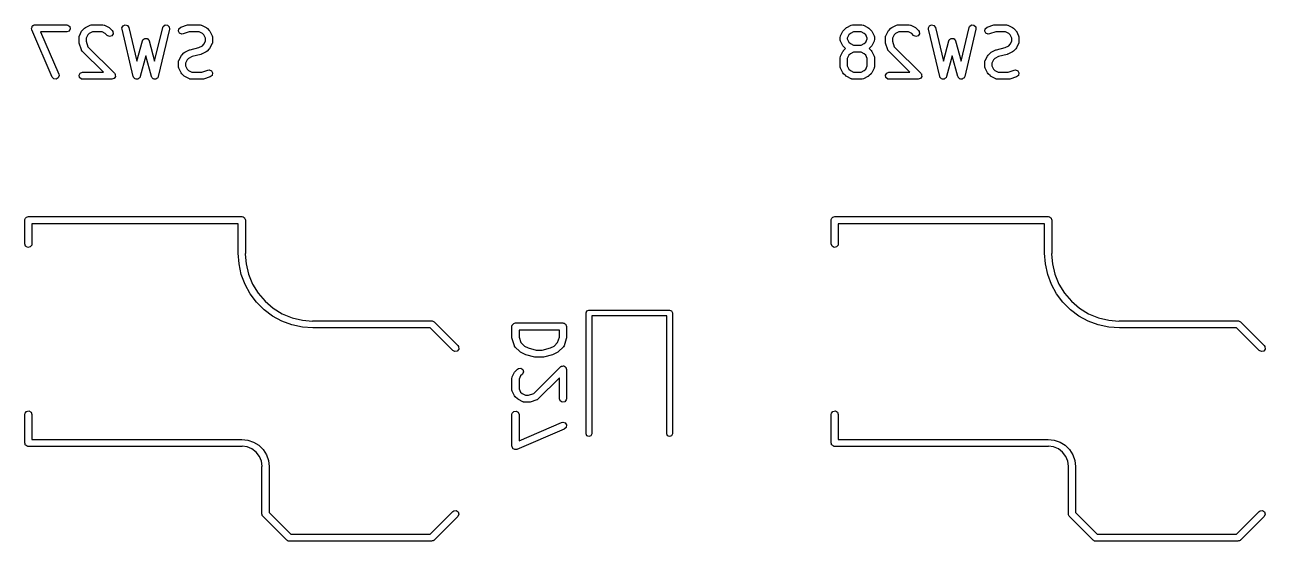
# Model space of a CAD drawing. Extents: x 3.18 to 9.55, y -3.25 to -0.52.
# Drawn here: x 7 to 8.03, y -2.585 to -2.156 of the extents above; entities that cross this region are included whole.
import ezdxf

# ---------------------------------------------------------------- set-up
doc = ezdxf.new("R2010")
doc.units = 0
doc.header["$MEASUREMENT"] = 0
doc.layers.add('BLACK', color=7, linetype='CONTINUOUS')

msp = doc.modelspace()

# ---------------------------------------------------------------- linework, layer by layer
at = {"layer": 'BLACK', "linetype": 'CONTINUOUS'}
for p, q in [((7.00563, -2.15872), (7.00573, -2.15839)), ((7.00586, -2.15972), (7.00563, -2.15872)), ((7.00567, -2.15804), (7.00601, -2.15745)), ((7.00573, -2.15839), (7.00567, -2.15804)), ((7.02273, -2.19909), (7.00586, -2.15972)), ((7.00601, -2.15745), (7.00621, -2.15679)), ((7.00621, -2.15679), (7.0065, -2.1566)), ((7.0065, -2.1566), (7.00668, -2.1563)), ((7.00668, -2.1563), (7.00732, -2.15606)), ((7.00732, -2.15606), (7.0079, -2.15568)), ((7.0079, -2.15568), (7.00825, -2.15572)), ((7.00825, -2.15572), (7.00857, -2.1556)), ((7.00857, -2.1556), (7.03482, -2.1556)), ((7.03482, -2.16151), (7.01305, -2.16151)), ((7.01305, -2.16151), (7.02816, -2.19676)), ((7.03482, -2.1556), (7.03583, -2.15578)), ((7.03672, -2.16082), (7.03482, -2.16151)), ((7.03583, -2.15578), (7.03738, -2.15708)), ((7.03773, -2.15907), (7.03672, -2.16082)), ((7.03738, -2.15708), (7.03773, -2.15907)), ((7.0453, -2.16474), (7.04718, -2.16099)), ((7.04718, -2.16099), (7.0477, -2.16028)), ((7.0477, -2.16028), (7.04773, -2.16022)), ((7.04773, -2.16022), (7.04961, -2.15834)), ((7.04961, -2.15834), (7.05033, -2.15784)), ((7.05033, -2.15784), (7.05037, -2.15779)), ((7.05037, -2.15779), (7.05412, -2.15592)), ((7.05614, -2.16151), (7.05344, -2.16286)), ((7.05412, -2.15592), (7.05511, -2.15562)), ((7.05511, -2.15562), (7.05528, -2.15566)), ((7.05528, -2.15566), (7.05544, -2.1556)), ((7.05544, -2.1556), (7.06482, -2.1556)), ((7.06412, -2.16151), (7.05614, -2.16151)), ((7.06682, -2.16286), (7.06412, -2.16151)), ((7.06482, -2.1556), (7.06583, -2.15578)), ((7.06583, -2.15578), (7.06596, -2.1559)), ((7.06596, -2.1559), (7.06614, -2.15592)), ((7.06614, -2.15592), (7.06989, -2.15779)), ((7.06989, -2.15779), (7.0706, -2.15832)), ((7.0706, -2.15832), (7.07065, -2.15834)), ((7.07065, -2.15834), (7.07253, -2.16022)), ((7.07253, -2.16022), (7.07312, -2.16106)), ((7.07312, -2.16106), (7.07329, -2.16307)), ((7.08063, -2.15822), (7.08154, -2.15641)), ((7.08069, -2.15924), (7.08063, -2.15822)), ((7.09007, -2.19861), (7.08069, -2.15924)), ((7.08154, -2.15641), (7.08339, -2.15561)), ((7.08339, -2.15561), (7.08533, -2.15619)), ((7.08533, -2.15619), (7.08644, -2.15787)), ((7.08644, -2.15787), (7.0931, -2.18586)), ((7.10777, -2.18586), (7.11444, -2.15787)), ((7.12018, -2.15924), (7.11081, -2.19861)), ((7.11444, -2.15787), (7.11484, -2.15693)), ((7.11484, -2.15693), (7.11647, -2.15573)), ((7.11647, -2.15573), (7.11848, -2.15585)), ((7.11848, -2.15585), (7.11995, -2.15723)), ((7.11995, -2.15723), (7.12018, -2.15924)), ((7.12751, -2.16087), (7.12792, -2.15889)), ((7.12847, -2.16264), (7.12751, -2.16087)), ((7.12792, -2.15889), (7.1295, -2.15763)), ((7.1295, -2.15763), (7.13512, -2.15576)), ((7.13654, -2.16151), (7.13137, -2.16323)), ((7.13512, -2.15576), (7.136, -2.15563)), ((7.136, -2.15563), (7.13606, -2.1556)), ((7.13606, -2.1556), (7.14543, -2.1556)), ((7.14473, -2.16151), (7.13654, -2.16151)), ((7.14743, -2.16286), (7.14473, -2.16151)), ((7.14543, -2.1556), (7.14644, -2.15578)), ((7.14644, -2.15578), (7.14658, -2.1559)), ((7.14658, -2.1559), (7.14675, -2.15592)), ((7.14675, -2.15592), (7.1505, -2.15779)), ((7.1505, -2.15779), (7.15121, -2.15832)), ((7.15121, -2.15832), (7.15127, -2.15834)), ((7.15127, -2.15834), (7.15314, -2.16022)), ((7.15314, -2.16022), (7.15365, -2.16094)), ((7.15365, -2.16094), (7.1537, -2.16099)), ((7.1537, -2.16099), (7.15557, -2.16474)), ((7.6771, -2.16474), (7.67897, -2.16099)), ((7.67897, -2.16099), (7.6795, -2.16028)), ((7.6795, -2.16028), (7.67953, -2.16022)), ((7.67953, -2.16022), (7.6814, -2.15834)), ((7.6814, -2.15834), (7.68212, -2.15784)), ((7.68212, -2.15784), (7.68217, -2.15779)), ((7.68217, -2.15779), (7.68592, -2.15592)), ((7.68794, -2.16151), (7.68524, -2.16286)), ((7.68592, -2.15592), (7.6869, -2.15562)), ((7.6869, -2.15562), (7.68707, -2.15566)), ((7.68707, -2.15566), (7.68724, -2.1556)), ((7.68724, -2.1556), (7.69474, -2.1556)), ((7.69404, -2.16151), (7.68794, -2.16151)), ((7.69674, -2.16286), (7.69404, -2.16151)), ((7.69474, -2.1556), (7.69575, -2.15578)), ((7.69575, -2.15578), (7.69588, -2.1559)), ((7.69588, -2.1559), (7.69606, -2.15592)), ((7.69606, -2.15592), (7.69981, -2.15779)), ((7.69981, -2.15779), (7.70052, -2.15832)), ((7.70052, -2.15832), (7.70057, -2.15834)), ((7.70057, -2.15834), (7.70245, -2.16022)), ((7.70245, -2.16022), (7.70296, -2.16094)), ((7.70296, -2.16094), (7.703, -2.16099)), ((7.703, -2.16099), (7.70488, -2.16474)), ((7.71459, -2.16474), (7.71647, -2.16099)), ((7.71647, -2.16099), (7.71699, -2.16028)), ((7.71699, -2.16028), (7.71702, -2.16022)), ((7.71702, -2.16022), (7.7189, -2.15834)), ((7.7189, -2.15834), (7.71962, -2.15784)), ((7.71962, -2.15784), (7.71966, -2.15779)), ((7.71966, -2.15779), (7.72341, -2.15592)), ((7.72543, -2.16151), (7.72273, -2.16286)), ((7.72341, -2.15592), (7.7244, -2.15562)), ((7.7244, -2.15562), (7.72457, -2.15566)), ((7.72457, -2.15566), (7.72473, -2.1556)), ((7.72473, -2.1556), (7.73411, -2.1556)), ((7.73341, -2.16151), (7.72543, -2.16151)), ((7.73611, -2.16286), (7.73341, -2.16151)), ((7.73411, -2.1556), (7.73512, -2.15578)), ((7.73512, -2.15578), (7.73525, -2.1559)), ((7.73525, -2.1559), (7.73543, -2.15592)), ((7.73543, -2.15592), (7.73918, -2.15779)), ((7.73918, -2.15779), (7.73989, -2.15832)), ((7.73989, -2.15832), (7.73995, -2.15834)), ((7.73995, -2.15834), (7.74182, -2.16022)), ((7.74182, -2.16022), (7.74241, -2.16106)), ((7.74241, -2.16106), (7.74258, -2.16307)), ((7.74992, -2.15822), (7.75083, -2.15641)), ((7.74998, -2.15924), (7.74992, -2.15822)), ((7.75936, -2.19861), (7.74998, -2.15924)), ((7.75083, -2.15641), (7.75268, -2.15561)), ((7.75268, -2.15561), (7.75462, -2.15619)), ((7.75462, -2.15619), (7.75573, -2.15787)), ((7.75573, -2.15787), (7.76239, -2.18586)), ((7.77707, -2.18586), (7.78373, -2.15787)), ((7.78947, -2.15924), (7.7801, -2.19861)), ((7.78373, -2.15787), (7.78414, -2.15693)), ((7.78414, -2.15693), (7.78576, -2.15573)), ((7.78576, -2.15573), (7.78777, -2.15585)), ((7.78777, -2.15585), (7.78924, -2.15723)), ((7.78924, -2.15723), (7.78947, -2.15924)), ((7.7968, -2.16087), (7.79721, -2.15889)), ((7.79777, -2.16264), (7.7968, -2.16087)), ((7.79721, -2.15889), (7.79879, -2.15763)), ((7.79879, -2.15763), (7.80441, -2.15576)), ((7.80583, -2.16151), (7.80066, -2.16323)), ((7.80441, -2.15576), (7.80529, -2.15563)), ((7.80529, -2.15563), (7.80535, -2.1556)), ((7.80535, -2.1556), (7.81472, -2.1556)), ((7.81403, -2.16151), (7.80583, -2.16151)), ((7.81672, -2.16286), (7.81403, -2.16151)), ((7.81472, -2.1556), (7.81573, -2.15578)), ((7.81573, -2.15578), (7.81587, -2.1559)), ((7.81587, -2.1559), (7.81604, -2.15592)), ((7.81604, -2.15592), (7.81979, -2.15779)), ((7.81979, -2.15779), (7.8205, -2.15832)), ((7.8205, -2.15832), (7.82056, -2.15834)), ((7.82056, -2.15834), (7.82243, -2.16022)), ((7.82243, -2.16022), (7.82294, -2.16094)), ((7.82294, -2.16094), (7.82299, -2.16099)), ((7.82299, -2.16099), (7.82486, -2.16474)), ((7.04499, -2.16606), (7.04517, -2.16505)), ((7.04499, -2.16981), (7.04499, -2.16606)), ((7.04501, -2.16987), (7.04499, -2.16981)), ((7.04514, -2.17074), (7.04501, -2.16987)), ((7.04702, -2.17636), (7.04514, -2.17074)), ((7.04517, -2.16505), (7.04528, -2.16491)), ((7.04528, -2.16491), (7.0453, -2.16474)), ((7.05225, -2.16406), (7.0509, -2.16675)), ((7.0509, -2.16675), (7.0509, -2.16933)), ((7.0509, -2.16933), (7.0524, -2.17384)), ((7.05344, -2.16286), (7.05225, -2.16406)), ((7.06835, -2.16439), (7.06682, -2.16286)), ((7.07018, -2.16525), (7.06835, -2.16439)), ((7.07213, -2.16473), (7.07018, -2.16525)), ((7.07329, -2.16307), (7.07213, -2.16473)), ((7.0931, -2.18586), (7.09758, -2.16905)), ((7.09758, -2.16905), (7.09802, -2.16812)), ((7.09802, -2.16812), (7.09824, -2.16796)), ((7.09824, -2.16796), (7.09835, -2.16772)), ((7.09835, -2.16772), (7.09904, -2.16739)), ((7.09904, -2.16739), (7.09967, -2.16695)), ((7.09967, -2.16695), (7.09994, -2.16698)), ((7.09994, -2.16698), (7.10018, -2.16686)), ((7.10018, -2.16686), (7.10092, -2.16706)), ((7.10092, -2.16706), (7.10168, -2.16713)), ((7.10168, -2.16713), (7.10187, -2.16732)), ((7.10187, -2.16732), (7.10213, -2.16739)), ((7.10213, -2.16739), (7.10257, -2.16802)), ((7.10257, -2.16802), (7.10311, -2.16855)), ((7.10311, -2.16855), (7.10314, -2.16882)), ((7.10314, -2.16882), (7.10329, -2.16905)), ((7.10329, -2.16905), (7.10777, -2.18586)), ((7.13035, -2.16338), (7.12847, -2.16264)), ((7.13137, -2.16323), (7.13035, -2.16338)), ((7.14863, -2.16406), (7.14743, -2.16286)), ((7.14743, -2.173), (7.14863, -2.17181)), ((7.14998, -2.16675), (7.14863, -2.16406)), ((7.14863, -2.17181), (7.14998, -2.16911)), ((7.14998, -2.16911), (7.14998, -2.16675)), ((7.15557, -2.17113), (7.1537, -2.17488)), ((7.15557, -2.16474), (7.15586, -2.16572)), ((7.15559, -2.17095), (7.15557, -2.17113)), ((7.15571, -2.17082), (7.15559, -2.17095)), ((7.15588, -2.16981), (7.15571, -2.17082)), ((7.15586, -2.16572), (7.15582, -2.16589)), ((7.15582, -2.16589), (7.15588, -2.16606)), ((7.15588, -2.16606), (7.15588, -2.16981)), ((7.67679, -2.16606), (7.67696, -2.16505)), ((7.67679, -2.16793), (7.67679, -2.16606)), ((7.67685, -2.1681), (7.67679, -2.16793)), ((7.67681, -2.16827), (7.67685, -2.1681)), ((7.6771, -2.16925), (7.67681, -2.16827)), ((7.67696, -2.16505), (7.67708, -2.16491)), ((7.67708, -2.16491), (7.6771, -2.16474)), ((7.67897, -2.173), (7.6771, -2.16925)), ((7.68404, -2.16406), (7.68269, -2.16675)), ((7.68269, -2.16675), (7.68269, -2.16723)), ((7.68269, -2.16723), (7.68404, -2.16993)), ((7.68524, -2.16286), (7.68404, -2.16406)), ((7.68404, -2.16993), (7.68524, -2.17113)), ((7.68524, -2.17113), (7.68794, -2.17248)), ((7.69404, -2.17248), (7.69674, -2.17113)), ((7.69794, -2.16406), (7.69674, -2.16286)), ((7.69674, -2.17113), (7.69794, -2.16993)), ((7.69928, -2.16675), (7.69794, -2.16406)), ((7.69794, -2.16993), (7.69928, -2.16723)), ((7.69928, -2.16723), (7.69928, -2.16675)), ((7.70488, -2.16925), (7.703, -2.173)), ((7.70488, -2.16474), (7.70517, -2.16572)), ((7.7049, -2.16908), (7.70488, -2.16925)), ((7.70501, -2.16894), (7.7049, -2.16908)), ((7.70519, -2.16793), (7.70501, -2.16894)), ((7.70517, -2.16572), (7.70513, -2.16589)), ((7.70513, -2.16589), (7.70519, -2.16606)), ((7.70519, -2.16606), (7.70519, -2.16793)), ((7.71428, -2.16606), (7.71446, -2.16505)), ((7.71428, -2.16981), (7.71428, -2.16606)), ((7.7143, -2.16987), (7.71428, -2.16981)), ((7.71443, -2.17074), (7.7143, -2.16987)), ((7.71631, -2.17636), (7.71443, -2.17074)), ((7.71446, -2.16505), (7.71457, -2.16491)), ((7.71457, -2.16491), (7.71459, -2.16474)), ((7.72154, -2.16406), (7.72019, -2.16675)), ((7.72019, -2.16675), (7.72019, -2.16933)), ((7.72019, -2.16933), (7.72169, -2.17384)), ((7.72273, -2.16286), (7.72154, -2.16406)), ((7.73764, -2.16439), (7.73611, -2.16286)), ((7.73947, -2.16525), (7.73764, -2.16439)), ((7.74143, -2.16473), (7.73947, -2.16525)), ((7.74258, -2.16307), (7.74143, -2.16473)), ((7.76239, -2.18586), (7.76688, -2.16905)), ((7.76688, -2.16905), (7.76731, -2.16812)), ((7.76731, -2.16812), (7.76753, -2.16796)), ((7.76753, -2.16796), (7.76764, -2.16772)), ((7.76764, -2.16772), (7.76834, -2.16739)), ((7.76834, -2.16739), (7.76896, -2.16695)), ((7.76896, -2.16695), (7.76923, -2.16698)), ((7.76923, -2.16698), (7.76947, -2.16686)), ((7.76947, -2.16686), (7.77021, -2.16706)), ((7.77021, -2.16706), (7.77097, -2.16713)), ((7.77097, -2.16713), (7.77116, -2.16732)), ((7.77116, -2.16732), (7.77142, -2.16739)), ((7.77142, -2.16739), (7.77186, -2.16802)), ((7.77186, -2.16802), (7.7724, -2.16855)), ((7.7724, -2.16855), (7.77243, -2.16882)), ((7.77243, -2.16882), (7.77258, -2.16905)), ((7.77258, -2.16905), (7.77707, -2.18586)), ((7.79964, -2.16338), (7.79777, -2.16264)), ((7.80066, -2.16323), (7.79964, -2.16338)), ((7.81792, -2.16406), (7.81672, -2.16286)), ((7.81672, -2.173), (7.81792, -2.17181)), ((7.81927, -2.16675), (7.81792, -2.16406)), ((7.81792, -2.17181), (7.81927, -2.16911)), ((7.81927, -2.16911), (7.81927, -2.16675)), ((7.82486, -2.17113), (7.82299, -2.17488)), ((7.82486, -2.16474), (7.82515, -2.16572)), ((7.82488, -2.17095), (7.82486, -2.17113)), ((7.825, -2.17082), (7.82488, -2.17095)), ((7.82517, -2.16981), (7.825, -2.17082)), ((7.82515, -2.16572), (7.82511, -2.16589)), ((7.82511, -2.16589), (7.82517, -2.16606)), ((7.82517, -2.16606), (7.82517, -2.16981)), ((7.04713, -2.1765), (7.04702, -2.17636)), ((7.04714, -2.17668), (7.04713, -2.1765)), ((7.04773, -2.17752), (7.04714, -2.17668)), ((7.06519, -2.19497), (7.04773, -2.17752)), ((7.0524, -2.17384), (7.0744, -2.19584)), ((7.10044, -2.18127), (7.09579, -2.19869)), ((7.10508, -2.19869), (7.10044, -2.18127)), ((7.12779, -2.18536), (7.12967, -2.18161)), ((7.12967, -2.18161), (7.13019, -2.1809)), ((7.13019, -2.1809), (7.13022, -2.18084)), ((7.13022, -2.18084), (7.13209, -2.17897)), ((7.13209, -2.17897), (7.13282, -2.17846)), ((7.13282, -2.17846), (7.13286, -2.17841)), ((7.13286, -2.17841), (7.13661, -2.17654)), ((7.13896, -2.18197), (7.13593, -2.18348)), ((7.13661, -2.17654), (7.1371, -2.17639)), ((7.1371, -2.17639), (7.13722, -2.17632)), ((7.13722, -2.17632), (7.1444, -2.17452)), ((7.14615, -2.18017), (7.13896, -2.18197)), ((7.1444, -2.17452), (7.14743, -2.173)), ((7.14626, -2.18009), (7.14615, -2.18017)), ((7.14675, -2.17995), (7.14626, -2.18009)), ((7.1505, -2.17807), (7.14675, -2.17995)), ((7.15055, -2.17802), (7.1505, -2.17807)), ((7.15127, -2.17752), (7.15055, -2.17802)), ((7.15314, -2.17564), (7.15127, -2.17752)), ((7.15317, -2.17558), (7.15314, -2.17564)), ((7.1537, -2.17488), (7.15317, -2.17558)), ((7.67679, -2.18293), (7.67696, -2.18192)), ((7.67696, -2.18192), (7.67708, -2.18178)), ((7.67708, -2.18178), (7.6771, -2.18161)), ((7.6771, -2.18161), (7.67897, -2.17786)), ((7.67902, -2.17305), (7.67897, -2.173)), ((7.67897, -2.17786), (7.6795, -2.17715)), ((7.67953, -2.17377), (7.67902, -2.17305)), ((7.6795, -2.17715), (7.67953, -2.17709)), ((7.68119, -2.17543), (7.67953, -2.17377)), ((7.67953, -2.17709), (7.68119, -2.17543)), ((7.68404, -2.18093), (7.68269, -2.18363)), ((7.68524, -2.17973), (7.68404, -2.18093)), ((7.68794, -2.17838), (7.68524, -2.17973)), ((7.68794, -2.17248), (7.69404, -2.17248)), ((7.69404, -2.17838), (7.68794, -2.17838)), ((7.69674, -2.17973), (7.69404, -2.17838)), ((7.69794, -2.18093), (7.69674, -2.17973)), ((7.69928, -2.18363), (7.69794, -2.18093)), ((7.70245, -2.17377), (7.70079, -2.17543)), ((7.70079, -2.17543), (7.70245, -2.17709)), ((7.70248, -2.17371), (7.70245, -2.17377)), ((7.70245, -2.17709), (7.70296, -2.17781)), ((7.703, -2.173), (7.70248, -2.17371)), ((7.70296, -2.17781), (7.703, -2.17786)), ((7.703, -2.17786), (7.70488, -2.18161)), ((7.70488, -2.18161), (7.70517, -2.18259)), ((7.71642, -2.1765), (7.71631, -2.17636)), ((7.71643, -2.17668), (7.71642, -2.1765)), ((7.71702, -2.17752), (7.71643, -2.17668)), ((7.73448, -2.19497), (7.71702, -2.17752)), ((7.72169, -2.17384), (7.74369, -2.19584)), ((7.76973, -2.18127), (7.76508, -2.19869)), ((7.77437, -2.19869), (7.76973, -2.18127)), ((7.79708, -2.18536), (7.79896, -2.18161)), ((7.79896, -2.18161), (7.79948, -2.1809)), ((7.79948, -2.1809), (7.79951, -2.18084)), ((7.79951, -2.18084), (7.80139, -2.17897)), ((7.80139, -2.17897), (7.80211, -2.17846)), ((7.80211, -2.17846), (7.80215, -2.17841)), ((7.80215, -2.17841), (7.8059, -2.17654)), ((7.80825, -2.18197), (7.80522, -2.18348)), ((7.8059, -2.17654), (7.80639, -2.17639)), ((7.80639, -2.17639), (7.80651, -2.17632)), ((7.80651, -2.17632), (7.81369, -2.17452)), ((7.81544, -2.18017), (7.80825, -2.18197)), ((7.81369, -2.17452), (7.81672, -2.173)), ((7.81555, -2.18009), (7.81544, -2.18017)), ((7.81604, -2.17995), (7.81555, -2.18009)), ((7.81979, -2.17807), (7.81604, -2.17995)), ((7.81984, -2.17802), (7.81979, -2.17807)), ((7.82056, -2.17752), (7.81984, -2.17802)), ((7.82243, -2.17564), (7.82056, -2.17752)), ((7.82246, -2.17558), (7.82243, -2.17564)), ((7.82299, -2.17488), (7.82246, -2.17558)), ((7.12748, -2.18668), (7.12766, -2.18567)), ((7.12748, -2.19043), (7.12748, -2.18668)), ((7.12754, -2.19059), (7.12748, -2.19043)), ((7.1275, -2.19077), (7.12754, -2.19059)), ((7.12779, -2.19175), (7.1275, -2.19077)), ((7.12766, -2.18567), (7.12777, -2.18553)), ((7.12777, -2.18553), (7.12779, -2.18536)), ((7.12967, -2.1955), (7.12779, -2.19175)), ((7.13473, -2.18468), (7.13339, -2.18738)), ((7.13339, -2.18738), (7.13339, -2.18973)), ((7.13339, -2.18973), (7.13473, -2.19243)), ((7.13593, -2.18348), (7.13473, -2.18468)), ((7.13473, -2.19243), (7.13593, -2.19363)), ((7.67679, -2.19043), (7.67679, -2.18293)), ((7.67685, -2.19059), (7.67679, -2.19043)), ((7.67681, -2.19077), (7.67685, -2.19059)), ((7.6771, -2.19175), (7.67681, -2.19077)), ((7.67897, -2.1955), (7.6771, -2.19175)), ((7.68269, -2.18363), (7.68269, -2.18973)), ((7.68269, -2.18973), (7.68404, -2.19243)), ((7.68404, -2.19243), (7.68524, -2.19363)), ((7.69674, -2.19363), (7.69794, -2.19243)), ((7.69794, -2.19243), (7.69928, -2.18973)), ((7.69928, -2.18973), (7.69928, -2.18363)), ((7.70488, -2.19175), (7.703, -2.1955)), ((7.7049, -2.19157), (7.70488, -2.19175)), ((7.70501, -2.19144), (7.7049, -2.19157)), ((7.70519, -2.19043), (7.70501, -2.19144)), ((7.70517, -2.18259), (7.70513, -2.18276)), ((7.70513, -2.18276), (7.70519, -2.18293)), ((7.70519, -2.18293), (7.70519, -2.19043)), ((7.79677, -2.18668), (7.79695, -2.18567)), ((7.79677, -2.19043), (7.79677, -2.18668)), ((7.79683, -2.19059), (7.79677, -2.19043)), ((7.79679, -2.19077), (7.79683, -2.19059)), ((7.79708, -2.19175), (7.79679, -2.19077)), ((7.79695, -2.18567), (7.79706, -2.18553)), ((7.79706, -2.18553), (7.79708, -2.18536)), ((7.79896, -2.1955), (7.79708, -2.19175)), ((7.80403, -2.18468), (7.80268, -2.18738)), ((7.80268, -2.18738), (7.80268, -2.18973)), ((7.80268, -2.18973), (7.80403, -2.19243)), ((7.80522, -2.18348), (7.80403, -2.18468)), ((7.80403, -2.19243), (7.80522, -2.19363)), ((7.02412, -2.20056), (7.02273, -2.19909)), ((7.02612, -2.2008), (7.02412, -2.20056)), ((7.02781, -2.1997), (7.02612, -2.2008)), ((7.02839, -2.19776), (7.02781, -2.1997)), ((7.02816, -2.19676), (7.02839, -2.19776)), ((7.04504, -2.19741), (7.04605, -2.19567)), ((7.04539, -2.1994), (7.04504, -2.19741)), ((7.04693, -2.2007), (7.04539, -2.1994)), ((7.04605, -2.19567), (7.04794, -2.19497)), ((7.04794, -2.20088), (7.04693, -2.2007)), ((7.04794, -2.19497), (7.06519, -2.19497)), ((7.07232, -2.20088), (7.04794, -2.20088)), ((7.07315, -2.20058), (7.07232, -2.20088)), ((7.07401, -2.20035), (7.07315, -2.20058)), ((7.07409, -2.20024), (7.07401, -2.20035)), ((7.07421, -2.20019), (7.07409, -2.20024)), ((7.07466, -2.19942), (7.07421, -2.20019)), ((7.0744, -2.19584), (7.07477, -2.19637)), ((7.07517, -2.19869), (7.07466, -2.19942)), ((7.07477, -2.19637), (7.07487, -2.19645)), ((7.07487, -2.19645), (7.07489, -2.19653)), ((7.07489, -2.19653), (7.07499, -2.19668)), ((7.07499, -2.19668), (7.07507, -2.19756)), ((7.07507, -2.19756), (7.07522, -2.19844)), ((7.07522, -2.19844), (7.07516, -2.19856)), ((7.07516, -2.19856), (7.07517, -2.19869)), ((7.09024, -2.19887), (7.09007, -2.19861)), ((7.09026, -2.19918), (7.09024, -2.19887)), ((7.09078, -2.19969), (7.09026, -2.19918)), ((7.09118, -2.2003), (7.09078, -2.19969)), ((7.09147, -2.20039), (7.09118, -2.2003)), ((7.09169, -2.2006), (7.09147, -2.20039)), ((7.09242, -2.20067), (7.09169, -2.2006)), ((7.09311, -2.20087), (7.09242, -2.20067)), ((7.0934, -2.20075), (7.09311, -2.20087)), ((7.09371, -2.20078), (7.0934, -2.20075)), ((7.0943, -2.20036), (7.09371, -2.20078)), ((7.09497, -2.20007), (7.0943, -2.20036)), ((7.09511, -2.1998), (7.09497, -2.20007)), ((7.09536, -2.19962), (7.09511, -2.1998)), ((7.09579, -2.19869), (7.09536, -2.19962)), ((7.10526, -2.19894), (7.10508, -2.19869)), ((7.1053, -2.19925), (7.10526, -2.19894)), ((7.10582, -2.19975), (7.1053, -2.19925)), ((7.10624, -2.20034), (7.10582, -2.19975)), ((7.10654, -2.20042), (7.10624, -2.20034)), ((7.10676, -2.20064), (7.10654, -2.20042)), ((7.10749, -2.20068), (7.10676, -2.20064)), ((7.10819, -2.20087), (7.10749, -2.20068)), ((7.10847, -2.20074), (7.10819, -2.20087)), ((7.10878, -2.20076), (7.10847, -2.20074)), ((7.10936, -2.20032), (7.10878, -2.20076)), ((7.11002, -2.20002), (7.10936, -2.20032)), ((7.11015, -2.19974), (7.11002, -2.20002)), ((7.1104, -2.19955), (7.11015, -2.19974)), ((7.11081, -2.19861), (7.1104, -2.19955)), ((7.12971, -2.19554), (7.12967, -2.1955)), ((7.13022, -2.19627), (7.12971, -2.19554)), ((7.13209, -2.19814), (7.13022, -2.19627)), ((7.13215, -2.19817), (7.13209, -2.19814)), ((7.13286, -2.19869), (7.13215, -2.19817)), ((7.13661, -2.20057), (7.13286, -2.19869)), ((7.13593, -2.19363), (7.13863, -2.19497)), ((7.13679, -2.20059), (7.13661, -2.20057)), ((7.13692, -2.2007), (7.13679, -2.20059)), ((7.13793, -2.20088), (7.13692, -2.2007)), ((7.14731, -2.20088), (7.13793, -2.20088)), ((7.13863, -2.19497), (7.14683, -2.19497)), ((7.14683, -2.19497), (7.152, -2.19325)), ((7.14737, -2.20086), (7.14731, -2.20088)), ((7.14824, -2.20073), (7.14737, -2.20086)), ((7.15386, -2.19885), (7.14824, -2.20073)), ((7.152, -2.19325), (7.15301, -2.1931)), ((7.15301, -2.1931), (7.15489, -2.19384)), ((7.15545, -2.1976), (7.15386, -2.19885)), ((7.15489, -2.19384), (7.15585, -2.19562)), ((7.15585, -2.19562), (7.15545, -2.1976)), ((7.67902, -2.19554), (7.67897, -2.1955)), ((7.67953, -2.19627), (7.67902, -2.19554)), ((7.6814, -2.19814), (7.67953, -2.19627)), ((7.68146, -2.19817), (7.6814, -2.19814)), ((7.68217, -2.19869), (7.68146, -2.19817)), ((7.68592, -2.20057), (7.68217, -2.19869)), ((7.68524, -2.19363), (7.68794, -2.19497)), ((7.68609, -2.20059), (7.68592, -2.20057)), ((7.68623, -2.2007), (7.68609, -2.20059)), ((7.68724, -2.20088), (7.68623, -2.2007)), ((7.69474, -2.20088), (7.68724, -2.20088)), ((7.68794, -2.19497), (7.69404, -2.19497)), ((7.69404, -2.19497), (7.69674, -2.19363)), ((7.6949, -2.20082), (7.69474, -2.20088)), ((7.69508, -2.20086), (7.6949, -2.20082)), ((7.69606, -2.20057), (7.69508, -2.20086)), ((7.69981, -2.19869), (7.69606, -2.20057)), ((7.69985, -2.19865), (7.69981, -2.19869)), ((7.70057, -2.19814), (7.69985, -2.19865)), ((7.70245, -2.19627), (7.70057, -2.19814)), ((7.70248, -2.19621), (7.70245, -2.19627)), ((7.703, -2.1955), (7.70248, -2.19621)), ((7.71433, -2.19741), (7.71534, -2.19567)), ((7.71468, -2.1994), (7.71433, -2.19741)), ((7.71622, -2.2007), (7.71468, -2.1994)), ((7.71534, -2.19567), (7.71723, -2.19497)), ((7.71723, -2.20088), (7.71622, -2.2007)), ((7.71723, -2.19497), (7.73448, -2.19497)), ((7.74161, -2.20088), (7.71723, -2.20088)), ((7.74244, -2.20058), (7.74161, -2.20088)), ((7.7433, -2.20035), (7.74244, -2.20058)), ((7.74338, -2.20024), (7.7433, -2.20035)), ((7.7435, -2.20019), (7.74338, -2.20024)), ((7.74395, -2.19942), (7.7435, -2.20019)), ((7.74369, -2.19584), (7.74406, -2.19637)), ((7.74446, -2.19869), (7.74395, -2.19942)), ((7.74406, -2.19637), (7.74416, -2.19645)), ((7.74416, -2.19645), (7.74418, -2.19653)), ((7.74418, -2.19653), (7.74428, -2.19668)), ((7.74428, -2.19668), (7.74436, -2.19756)), ((7.74436, -2.19756), (7.74451, -2.19844)), ((7.74451, -2.19844), (7.74445, -2.19856)), ((7.74445, -2.19856), (7.74446, -2.19869)), ((7.75953, -2.19887), (7.75936, -2.19861)), ((7.75955, -2.19918), (7.75953, -2.19887)), ((7.76007, -2.19969), (7.75955, -2.19918)), ((7.76047, -2.2003), (7.76007, -2.19969)), ((7.76077, -2.20039), (7.76047, -2.2003)), ((7.76098, -2.2006), (7.76077, -2.20039)), ((7.76171, -2.20067), (7.76098, -2.2006)), ((7.7624, -2.20087), (7.76171, -2.20067)), ((7.76269, -2.20075), (7.7624, -2.20087)), ((7.763, -2.20078), (7.76269, -2.20075)), ((7.76359, -2.20036), (7.763, -2.20078)), ((7.76426, -2.20007), (7.76359, -2.20036)), ((7.7644, -2.1998), (7.76426, -2.20007)), ((7.76465, -2.19962), (7.7644, -2.1998)), ((7.76508, -2.19869), (7.76465, -2.19962)), ((7.77455, -2.19894), (7.77437, -2.19869)), ((7.77459, -2.19925), (7.77455, -2.19894)), ((7.77511, -2.19975), (7.77459, -2.19925)), ((7.77553, -2.20034), (7.77511, -2.19975)), ((7.77583, -2.20042), (7.77553, -2.20034)), ((7.77605, -2.20064), (7.77583, -2.20042)), ((7.77678, -2.20068), (7.77605, -2.20064)), ((7.77748, -2.20087), (7.77678, -2.20068)), ((7.77776, -2.20074), (7.77748, -2.20087)), ((7.77807, -2.20076), (7.77776, -2.20074)), ((7.77865, -2.20032), (7.77807, -2.20076)), ((7.77931, -2.20002), (7.77865, -2.20032)), ((7.77944, -2.19974), (7.77931, -2.20002)), ((7.77969, -2.19955), (7.77944, -2.19974)), ((7.7801, -2.19861), (7.77969, -2.19955)), ((7.799, -2.19554), (7.79896, -2.1955)), ((7.79951, -2.19627), (7.799, -2.19554)), ((7.80139, -2.19814), (7.79951, -2.19627)), ((7.80144, -2.19817), (7.80139, -2.19814)), ((7.80215, -2.19869), (7.80144, -2.19817)), ((7.8059, -2.20057), (7.80215, -2.19869)), ((7.80522, -2.19363), (7.80792, -2.19497)), ((7.80608, -2.20059), (7.8059, -2.20057)), ((7.80621, -2.2007), (7.80608, -2.20059)), ((7.80722, -2.20088), (7.80621, -2.2007)), ((7.8166, -2.20088), (7.80722, -2.20088)), ((7.80792, -2.19497), (7.81612, -2.19497)), ((7.81612, -2.19497), (7.82129, -2.19325)), ((7.81666, -2.20086), (7.8166, -2.20088)), ((7.81753, -2.20073), (7.81666, -2.20086)), ((7.82316, -2.19885), (7.81753, -2.20073)), ((7.82129, -2.19325), (7.8223, -2.1931)), ((7.8223, -2.1931), (7.82418, -2.19384)), ((7.82474, -2.1976), (7.82316, -2.19885)), ((7.82418, -2.19384), (7.82514, -2.19562)), ((7.82514, -2.19562), (7.82474, -2.1976)), ((7.00017, -2.3169), (7.00067, -2.31631)), ((7.00067, -2.31631), (7.00105, -2.31565)), ((7.00105, -2.31565), (7.0013, -2.31556)), ((7.0013, -2.31556), (7.00147, -2.31536)), ((7.00147, -2.31536), (7.00223, -2.31522)), ((7.00223, -2.31522), (7.00295, -2.31496)), ((7.00295, -2.31496), (7.18011, -2.31496)), ((7.18011, -2.31496), (7.1805, -2.31503)), ((7.1805, -2.31503), (7.18063, -2.315)), ((7.18063, -2.315), (7.18074, -2.31507)), ((7.18074, -2.31507), (7.18112, -2.31514)), ((7.18112, -2.31514), (7.18171, -2.31563)), ((7.18171, -2.31563), (7.18238, -2.31601)), ((7.18238, -2.31601), (7.18247, -2.31626)), ((7.18247, -2.31626), (7.18267, -2.31644)), ((7.66947, -2.3169), (7.66996, -2.31631)), ((7.66996, -2.31631), (7.67034, -2.31565)), ((7.67034, -2.31565), (7.67059, -2.31556)), ((7.67059, -2.31556), (7.67076, -2.31536)), ((7.67076, -2.31536), (7.67152, -2.31522)), ((7.67152, -2.31522), (7.67224, -2.31496)), ((7.67224, -2.31496), (7.84941, -2.31496)), ((7.84941, -2.31496), (7.84979, -2.31503)), ((7.84979, -2.31503), (7.84992, -2.315)), ((7.84992, -2.315), (7.85003, -2.31507)), ((7.85003, -2.31507), (7.85042, -2.31514)), ((7.85042, -2.31514), (7.851, -2.31563)), ((7.851, -2.31563), (7.85167, -2.31601)), ((7.85167, -2.31601), (7.85176, -2.31626)), ((7.85176, -2.31626), (7.85196, -2.31644)), ((7, -2.31791), (7.00006, -2.31753)), ((7, -2.3376), (7, -2.31791)), ((7.00004, -2.3174), (7.00011, -2.31729)), ((7.00006, -2.31753), (7.00004, -2.3174)), ((7.00011, -2.31729), (7.00017, -2.3169)), ((7.17716, -2.32087), (7.0059, -2.32087)), ((7.0059, -2.32087), (7.0059, -2.3376)), ((7.17716, -2.34547), (7.17716, -2.32087)), ((7.18267, -2.31644), (7.18281, -2.31719)), ((7.18281, -2.31719), (7.18307, -2.31791)), ((7.18307, -2.31791), (7.18307, -2.34547)), ((7.66929, -2.31791), (7.66936, -2.31753)), ((7.66929, -2.3376), (7.66929, -2.31791)), ((7.66933, -2.3174), (7.6694, -2.31729)), ((7.66936, -2.31753), (7.66933, -2.3174)), ((7.6694, -2.31729), (7.66947, -2.3169)), ((7.84645, -2.32087), (7.67519, -2.32087)), ((7.67519, -2.32087), (7.67519, -2.3376)), ((7.84645, -2.34547), (7.84645, -2.32087)), ((7.85196, -2.31644), (7.8521, -2.31719)), ((7.8521, -2.31719), (7.85236, -2.31791)), ((7.85236, -2.31791), (7.85236, -2.34547)), ((7.00069, -2.3395), (7, -2.3376)), ((7.00244, -2.34051), (7.00069, -2.3395)), ((7.00443, -2.34015), (7.00244, -2.34051)), ((7.00572, -2.33861), (7.00443, -2.34015)), ((7.0059, -2.3376), (7.00572, -2.33861)), ((7.17779, -2.3543), (7.17716, -2.34547)), ((7.17716, -2.34547), (7.17716, -2.34547)), ((7.18307, -2.34547), (7.18295, -2.34615)), ((7.18295, -2.34615), (7.18359, -2.35427)), ((7.66998, -2.3395), (7.66929, -2.3376)), ((7.67173, -2.34051), (7.66998, -2.3395)), ((7.67372, -2.34015), (7.67173, -2.34051)), ((7.67502, -2.33861), (7.67372, -2.34015)), ((7.67519, -2.3376), (7.67502, -2.33861)), ((7.84708, -2.3543), (7.84645, -2.34547)), ((7.84645, -2.34547), (7.84645, -2.34547)), ((7.84645, -2.34547), (7.84645, -2.34547)), ((7.85236, -2.34547), (7.85224, -2.34615)), ((7.85224, -2.34615), (7.85288, -2.35427)), ((7.17967, -2.36294), (7.17779, -2.3543)), ((7.18359, -2.35427), (7.18565, -2.36286)), ((7.84897, -2.36294), (7.84708, -2.3543)), ((7.85288, -2.35427), (7.85494, -2.36286)), ((7.18277, -2.37123), (7.17967, -2.36294)), ((7.18565, -2.36286), (7.18903, -2.37102)), ((7.85206, -2.37123), (7.84897, -2.36294)), ((7.85494, -2.36286), (7.85832, -2.37102)), ((7.18701, -2.379), (7.18277, -2.37123)), ((7.18903, -2.37102), (7.19364, -2.37855)), ((7.8563, -2.379), (7.85206, -2.37123)), ((7.85832, -2.37102), (7.86293, -2.37855)), ((7.19231, -2.38608), (7.18701, -2.379)), ((7.19856, -2.39233), (7.19231, -2.38608)), ((7.19364, -2.37855), (7.19938, -2.38526)), ((7.19938, -2.38526), (7.20609, -2.391)), ((7.8616, -2.38608), (7.8563, -2.379)), ((7.86785, -2.39233), (7.8616, -2.38608)), ((7.86293, -2.37855), (7.86867, -2.38526)), ((7.86867, -2.38526), (7.87538, -2.391)), ((7.20565, -2.39764), (7.19856, -2.39233)), ((7.21341, -2.40188), (7.20565, -2.39764)), ((7.20609, -2.391), (7.21362, -2.39561)), ((7.21362, -2.39561), (7.22178, -2.39899)), ((7.46581, -2.39501), (7.4665, -2.39334)), ((7.46581, -2.49541), (7.46581, -2.39501)), ((7.4665, -2.39334), (7.46817, -2.39265)), ((7.46817, -2.39265), (7.5351, -2.39265)), ((7.53274, -2.39737), (7.47053, -2.39737)), ((7.47053, -2.39737), (7.47053, -2.49541)), ((7.53274, -2.49541), (7.53274, -2.39737)), ((7.5351, -2.39265), (7.53677, -2.39334)), ((7.53677, -2.39334), (7.53746, -2.39501)), ((7.53746, -2.39501), (7.53746, -2.49541)), ((7.87494, -2.39764), (7.86785, -2.39233)), ((7.8827, -2.40188), (7.87494, -2.39764)), ((7.87538, -2.391), (7.88291, -2.39561)), ((7.88291, -2.39561), (7.89107, -2.39899)), ((7.2217, -2.40497), (7.21341, -2.40188)), ((7.23035, -2.40685), (7.2217, -2.40497)), ((7.22178, -2.39899), (7.23037, -2.40105)), ((7.23917, -2.40748), (7.23035, -2.40685)), ((7.23037, -2.40105), (7.23874, -2.40171)), ((7.23874, -2.40171), (7.23917, -2.40157)), ((7.23917, -2.40157), (7.33759, -2.40157)), ((7.33637, -2.40748), (7.23917, -2.40748)), ((7.35519, -2.4263), (7.33637, -2.40748)), ((7.33759, -2.40157), (7.33778, -2.40161)), ((7.33778, -2.40161), (7.33785, -2.40158)), ((7.33785, -2.40158), (7.33797, -2.40164)), ((7.33797, -2.40164), (7.3386, -2.40175)), ((7.3386, -2.40175), (7.3391, -2.40217)), ((7.3391, -2.40217), (7.33968, -2.40244)), ((7.33968, -2.40244), (7.35937, -2.42212)), ((7.40429, -2.40626), (7.40436, -2.40588)), ((7.40429, -2.41563), (7.40429, -2.40626)), ((7.40433, -2.40575), (7.4044, -2.40563)), ((7.40436, -2.40588), (7.40433, -2.40575)), ((7.4044, -2.40563), (7.40447, -2.40525)), ((7.40447, -2.40525), (7.40496, -2.40466)), ((7.40496, -2.40466), (7.40534, -2.404)), ((7.40534, -2.404), (7.40559, -2.40391)), ((7.40559, -2.40391), (7.40577, -2.4037)), ((7.40577, -2.4037), (7.40652, -2.40357)), ((7.40652, -2.40357), (7.40724, -2.40331)), ((7.40724, -2.40331), (7.44661, -2.40331)), ((7.44661, -2.40331), (7.447, -2.40338)), ((7.447, -2.40338), (7.44713, -2.40335)), ((7.44713, -2.40335), (7.44724, -2.40342)), ((7.44724, -2.40342), (7.44762, -2.40349)), ((7.44762, -2.40349), (7.44821, -2.40398)), ((7.44821, -2.40398), (7.44887, -2.40436)), ((7.44887, -2.40436), (7.44897, -2.40461)), ((7.44897, -2.40461), (7.44917, -2.40478)), ((7.44917, -2.40478), (7.4493, -2.40554)), ((7.4493, -2.40554), (7.44957, -2.40626)), ((7.44957, -2.40626), (7.44957, -2.41563)), ((7.89099, -2.40497), (7.8827, -2.40188)), ((7.89964, -2.40685), (7.89099, -2.40497)), ((7.89107, -2.39899), (7.89966, -2.40105)), ((7.90846, -2.40748), (7.89964, -2.40685)), ((7.89966, -2.40105), (7.90803, -2.40171)), ((7.90803, -2.40171), (7.90846, -2.40157)), ((7.90846, -2.40157), (8.00689, -2.40157)), ((8.00566, -2.40748), (7.90846, -2.40748)), ((8.02448, -2.4263), (8.00566, -2.40748)), ((8.00689, -2.40157), (8.00707, -2.40161)), ((8.00707, -2.40161), (8.00714, -2.40158)), ((8.00714, -2.40158), (8.00726, -2.40164)), ((8.00726, -2.40164), (8.0079, -2.40175)), ((8.0079, -2.40175), (8.00839, -2.40217)), ((8.00839, -2.40217), (8.00897, -2.40244)), ((8.00897, -2.40244), (8.02866, -2.42212)), ((7.40431, -2.41569), (7.40429, -2.41563)), ((7.40444, -2.41657), (7.40431, -2.41569)), ((7.40632, -2.42219), (7.40444, -2.41657)), ((7.4102, -2.40921), (7.4102, -2.41516)), ((7.44366, -2.40921), (7.4102, -2.40921)), ((7.4102, -2.41516), (7.4117, -2.41966)), ((7.44216, -2.41966), (7.44366, -2.41516)), ((7.44366, -2.41516), (7.44366, -2.40921)), ((7.44941, -2.41657), (7.44754, -2.42219)), ((7.44957, -2.41563), (7.44941, -2.4165)), ((7.44941, -2.4165), (7.44941, -2.41657)), ((7.35702, -2.42715), (7.35519, -2.4263)), ((7.35897, -2.42663), (7.35702, -2.42715)), ((7.36013, -2.42498), (7.35897, -2.42663)), ((7.35937, -2.42212), (7.35996, -2.42296)), ((7.35996, -2.42296), (7.36013, -2.42498)), ((7.40643, -2.42233), (7.40632, -2.42219)), ((7.40644, -2.42251), (7.40643, -2.42233)), ((7.40703, -2.42335), (7.40644, -2.42251)), ((7.41078, -2.4271), (7.40703, -2.42335)), ((7.41084, -2.42712), (7.41078, -2.4271)), ((7.41155, -2.42765), (7.41084, -2.42712)), ((7.4153, -2.42952), (7.41155, -2.42765)), ((7.4117, -2.41966), (7.41462, -2.42258)), ((7.41462, -2.42258), (7.41765, -2.4241)), ((7.41543, -2.42954), (7.4153, -2.42952)), ((7.4159, -2.42975), (7.41543, -2.42954)), ((7.41765, -2.4241), (7.42448, -2.4258)), ((7.42448, -2.4258), (7.42938, -2.4258)), ((7.42938, -2.4258), (7.43621, -2.4241)), ((7.43621, -2.4241), (7.43924, -2.42258)), ((7.43856, -2.42952), (7.43807, -2.42967)), ((7.44231, -2.42765), (7.43856, -2.42952)), ((7.43924, -2.42258), (7.44216, -2.41966)), ((7.44235, -2.4276), (7.44231, -2.42765)), ((7.44308, -2.4271), (7.44235, -2.4276)), ((7.44683, -2.42335), (7.44308, -2.4271)), ((7.4469, -2.42319), (7.44683, -2.42335)), ((7.44705, -2.42309), (7.4469, -2.42319)), ((7.44754, -2.42219), (7.44705, -2.42309)), ((8.02631, -2.42715), (8.02448, -2.4263)), ((8.02826, -2.42663), (8.02631, -2.42715)), ((8.02942, -2.42498), (8.02826, -2.42663)), ((8.02866, -2.42212), (8.02925, -2.42296)), ((8.02925, -2.42296), (8.02942, -2.42498)), ((7.4234, -2.43162), (7.4159, -2.42975)), ((7.42252, -2.4618), (7.44452, -2.43979)), ((7.42353, -2.43161), (7.4234, -2.43162)), ((7.42412, -2.43171), (7.42353, -2.43161)), ((7.42974, -2.43171), (7.42412, -2.43171)), ((7.42987, -2.43166), (7.42974, -2.43171)), ((7.43046, -2.43162), (7.42987, -2.43166)), ((7.43795, -2.42975), (7.43046, -2.43162)), ((7.43807, -2.42967), (7.43795, -2.42975)), ((7.44452, -2.43979), (7.44505, -2.43942)), ((7.44505, -2.43942), (7.44514, -2.43932)), ((7.44514, -2.43932), (7.44521, -2.43931)), ((7.44521, -2.43931), (7.44536, -2.4392)), ((7.44536, -2.4392), (7.44625, -2.43913)), ((7.44625, -2.43913), (7.44713, -2.43897)), ((7.44713, -2.43897), (7.44724, -2.43904)), ((7.44724, -2.43904), (7.44738, -2.43903)), ((7.44738, -2.43903), (7.4481, -2.43954)), ((7.4481, -2.43954), (7.44887, -2.43998)), ((7.40429, -2.44938), (7.40447, -2.44837)), ((7.40429, -2.45875), (7.40429, -2.44938)), ((7.40447, -2.44837), (7.40458, -2.44823)), ((7.40458, -2.44823), (7.4046, -2.44806)), ((7.4046, -2.44806), (7.40648, -2.44431)), ((7.40648, -2.44431), (7.407, -2.4436)), ((7.407, -2.4436), (7.40703, -2.44354)), ((7.40703, -2.44354), (7.4089, -2.44167)), ((7.4089, -2.44167), (7.40974, -2.44108)), ((7.40974, -2.44108), (7.41176, -2.4409)), ((7.41154, -2.44738), (7.4102, -2.45008)), ((7.4102, -2.45008), (7.4102, -2.45806)), ((7.41308, -2.44584), (7.41154, -2.44738)), ((7.41176, -2.4409), (7.41341, -2.44206)), ((7.41393, -2.44401), (7.41308, -2.44584)), ((7.41341, -2.44206), (7.41393, -2.44401)), ((7.44366, -2.44901), (7.4262, -2.46647)), ((7.44366, -2.46625), (7.44366, -2.44901)), ((7.44887, -2.43998), (7.44892, -2.44011)), ((7.44892, -2.44011), (7.44903, -2.44019)), ((7.44903, -2.44019), (7.44926, -2.44105)), ((7.44926, -2.44105), (7.44957, -2.44188)), ((7.44957, -2.44188), (7.44957, -2.46625)), ((7.40435, -2.45892), (7.40429, -2.45875)), ((7.40431, -2.45909), (7.40435, -2.45892)), ((7.4046, -2.46007), (7.40431, -2.45909)), ((7.40648, -2.46382), (7.4046, -2.46007)), ((7.4102, -2.45806), (7.41154, -2.46075)), ((7.40652, -2.46387), (7.40648, -2.46382)), ((7.40703, -2.46459), (7.40652, -2.46387)), ((7.4089, -2.46647), (7.40703, -2.46459)), ((7.40896, -2.46649), (7.4089, -2.46647)), ((7.40967, -2.46702), (7.40896, -2.46649)), ((7.41342, -2.46889), (7.40967, -2.46702)), ((7.41154, -2.46075), (7.41274, -2.46195)), ((7.41274, -2.46195), (7.41544, -2.4633)), ((7.4136, -2.46891), (7.41342, -2.46889)), ((7.41373, -2.46903), (7.4136, -2.46891)), ((7.41474, -2.46921), (7.41373, -2.46903)), ((7.41849, -2.46921), (7.41474, -2.46921)), ((7.41544, -2.4633), (7.41801, -2.4633)), ((7.41801, -2.4633), (7.42252, -2.4618)), ((7.41855, -2.46918), (7.41849, -2.46921)), ((7.41942, -2.46905), (7.41855, -2.46918)), ((7.42505, -2.46718), (7.41942, -2.46905)), ((7.42519, -2.46707), (7.42505, -2.46718)), ((7.42536, -2.46705), (7.42519, -2.46707)), ((7.4262, -2.46647), (7.42536, -2.46705)), ((7.44435, -2.46815), (7.44366, -2.46625)), ((7.4461, -2.46916), (7.44435, -2.46815)), ((7.44809, -2.46881), (7.4461, -2.46916)), ((7.44939, -2.46726), (7.44809, -2.46881)), ((7.44957, -2.46625), (7.44939, -2.46726)), ((7, -2.47933), (7.00017, -2.47832)), ((7, -2.50295), (7, -2.47933)), ((7.00017, -2.47832), (7.00147, -2.47677)), ((7.00147, -2.47677), (7.00346, -2.47642)), ((7.00346, -2.47642), (7.00521, -2.47743)), ((7.00521, -2.47743), (7.0059, -2.47933)), ((7.0059, -2.47933), (7.0059, -2.5)), ((7.40429, -2.47938), (7.40447, -2.47837)), ((7.40429, -2.50562), (7.40429, -2.47938)), ((7.40447, -2.47837), (7.40577, -2.47682)), ((7.40577, -2.47682), (7.40776, -2.47647)), ((7.40776, -2.47647), (7.4095, -2.47748)), ((7.4095, -2.47748), (7.4102, -2.47938)), ((7.4102, -2.47938), (7.4102, -2.50115)), ((7.66929, -2.47933), (7.66947, -2.47832)), ((7.66929, -2.50295), (7.66929, -2.47933)), ((7.66947, -2.47832), (7.67076, -2.47677)), ((7.67076, -2.47677), (7.67275, -2.47642)), ((7.67275, -2.47642), (7.6745, -2.47743)), ((7.6745, -2.47743), (7.67519, -2.47933)), ((7.67519, -2.47933), (7.67519, -2.5)), ((7.4102, -2.50115), (7.44545, -2.48604)), ((7.44545, -2.48604), (7.44645, -2.4858)), ((7.44645, -2.4858), (7.44838, -2.48639)), ((7.44925, -2.49008), (7.44778, -2.49146)), ((7.44838, -2.48639), (7.44949, -2.48808)), ((7.44949, -2.48808), (7.44925, -2.49008)), ((7.0059, -2.5), (7.18011, -2.5)), ((7.18011, -2.5), (7.18515, -2.50057)), ((7.18515, -2.50057), (7.18994, -2.50224)), ((7.44778, -2.49146), (7.40841, -2.50834)), ((7.4665, -2.49708), (7.46581, -2.49541)), ((7.46817, -2.49777), (7.4665, -2.49708)), ((7.46984, -2.49708), (7.46817, -2.49777)), ((7.47053, -2.49541), (7.46984, -2.49708)), ((7.53343, -2.49708), (7.53274, -2.49541)), ((7.5351, -2.49777), (7.53343, -2.49708)), ((7.53677, -2.49708), (7.5351, -2.49777)), ((7.53746, -2.49541), (7.53677, -2.49708)), ((7.67519, -2.5), (7.84941, -2.5)), ((7.84941, -2.5), (7.85444, -2.50057)), ((7.85444, -2.50057), (7.85923, -2.50224)), ((7.00026, -2.50367), (7, -2.50295)), ((7.00039, -2.50443), (7.00026, -2.50367)), ((7.0006, -2.5046), (7.00039, -2.50443)), ((7.00069, -2.50485), (7.0006, -2.5046)), ((7.00135, -2.50523), (7.00069, -2.50485)), ((7.00194, -2.50573), (7.00135, -2.50523)), ((7.00232, -2.50579), (7.00194, -2.50573)), ((7.00244, -2.50586), (7.00232, -2.50579)), ((7.00257, -2.50584), (7.00244, -2.50586)), ((7.00295, -2.5059), (7.00257, -2.50584)), ((7.18011, -2.5059), (7.00295, -2.5059)), ((7.18012, -2.5059), (7.18011, -2.5059)), ((7.18043, -2.5058), (7.18012, -2.5059)), ((7.18448, -2.50634), (7.18043, -2.5058)), ((7.18855, -2.50802), (7.18448, -2.50634)), ((7.19205, -2.5107), (7.18855, -2.50802)), ((7.18994, -2.50224), (7.19423, -2.50494)), ((7.19473, -2.5142), (7.19205, -2.5107)), ((7.19423, -2.50494), (7.19781, -2.50852)), ((7.19781, -2.50852), (7.20051, -2.51281)), ((7.40441, -2.50595), (7.40429, -2.50562)), ((7.40437, -2.5063), (7.40441, -2.50595)), ((7.40474, -2.50687), (7.40437, -2.5063)), ((7.40498, -2.50752), (7.40474, -2.50687)), ((7.40528, -2.5077), (7.40498, -2.50752)), ((7.40547, -2.50799), (7.40528, -2.5077)), ((7.40613, -2.50819), (7.40547, -2.50799)), ((7.40673, -2.50853), (7.40613, -2.50819)), ((7.40707, -2.50847), (7.40673, -2.50853)), ((7.40741, -2.50857), (7.40707, -2.50847)), ((7.40841, -2.50834), (7.40741, -2.50857)), ((7.66955, -2.50367), (7.66929, -2.50295)), ((7.66968, -2.50443), (7.66955, -2.50367)), ((7.66989, -2.5046), (7.66968, -2.50443)), ((7.66998, -2.50485), (7.66989, -2.5046)), ((7.67064, -2.50523), (7.66998, -2.50485)), ((7.67123, -2.50573), (7.67064, -2.50523)), ((7.67161, -2.50579), (7.67123, -2.50573)), ((7.67173, -2.50586), (7.67161, -2.50579)), ((7.67186, -2.50584), (7.67173, -2.50586)), ((7.67224, -2.5059), (7.67186, -2.50584)), ((7.84941, -2.5059), (7.67224, -2.5059)), ((7.84972, -2.5058), (7.84941, -2.5059)), ((7.84941, -2.5059), (7.84941, -2.5059)), ((7.85377, -2.50634), (7.84972, -2.5058)), ((7.85784, -2.50802), (7.85377, -2.50634)), ((7.86134, -2.5107), (7.85784, -2.50802)), ((7.85923, -2.50224), (7.86352, -2.50494)), ((7.86402, -2.5142), (7.86134, -2.5107)), ((7.86352, -2.50494), (7.8671, -2.50852)), ((7.8671, -2.50852), (7.8698, -2.51281)), ((7.19642, -2.51827), (7.19473, -2.5142)), ((7.19693, -2.52217), (7.19642, -2.51827)), ((7.19685, -2.52264), (7.19693, -2.52217)), ((7.20051, -2.51281), (7.20219, -2.5176)), ((7.20219, -2.5176), (7.20275, -2.52264)), ((7.86571, -2.51827), (7.86402, -2.5142)), ((7.86622, -2.52217), (7.86571, -2.51827)), ((7.86614, -2.52264), (7.86622, -2.52217)), ((7.8698, -2.51281), (7.87148, -2.5176)), ((7.87148, -2.5176), (7.87204, -2.52264)), ((7.19685, -2.56201), (7.19685, -2.52264)), ((7.20275, -2.52264), (7.20275, -2.52264)), ((7.20275, -2.52264), (7.20275, -2.52264)), ((7.20275, -2.52264), (7.20275, -2.52264)), ((7.20275, -2.52264), (7.20275, -2.56078)), ((7.86614, -2.56201), (7.86614, -2.52264)), ((7.87204, -2.52264), (7.87204, -2.52264)), ((7.87204, -2.52264), (7.87204, -2.52264)), ((7.87204, -2.52264), (7.87204, -2.52264)), ((7.87204, -2.52264), (7.87204, -2.56078)), ((7.19707, -2.56261), (7.19685, -2.56201)), ((7.19712, -2.56325), (7.19707, -2.56261)), ((7.19749, -2.56378), (7.19712, -2.56325)), ((7.20275, -2.56078), (7.22071, -2.57874)), ((7.33637, -2.57874), (7.35519, -2.55992)), ((7.35519, -2.55992), (7.35603, -2.55933)), ((7.35603, -2.55933), (7.35804, -2.55915)), ((7.35804, -2.55915), (7.3597, -2.56031)), ((7.36022, -2.56226), (7.35937, -2.56409)), ((7.3597, -2.56031), (7.36022, -2.56226)), ((7.86636, -2.56261), (7.86614, -2.56201)), ((7.86641, -2.56325), (7.86636, -2.56261)), ((7.86678, -2.56378), (7.86641, -2.56325)), ((7.87204, -2.56078), (7.89, -2.57874)), ((8.00566, -2.57874), (8.02448, -2.55992)), ((8.02448, -2.55992), (8.02532, -2.55933)), ((8.02532, -2.55933), (8.02734, -2.55915)), ((8.02734, -2.55915), (8.02899, -2.56031)), ((8.02951, -2.56226), (8.02866, -2.56409)), ((8.02899, -2.56031), (8.02951, -2.56226)), ((7.19754, -2.5639), (7.19749, -2.56378)), ((7.19761, -2.56394), (7.19754, -2.5639)), ((7.19771, -2.56409), (7.19761, -2.56394)), ((7.2174, -2.58378), (7.19771, -2.56409)), ((7.35937, -2.56409), (7.33968, -2.58378)), ((7.86683, -2.5639), (7.86678, -2.56378)), ((7.8669, -2.56394), (7.86683, -2.5639)), ((7.867, -2.56409), (7.8669, -2.56394)), ((7.88669, -2.58378), (7.867, -2.56409)), ((8.02866, -2.56409), (8.00897, -2.58378)), ((7.21798, -2.58405), (7.2174, -2.58378)), ((7.21847, -2.58447), (7.21798, -2.58405)), ((7.22071, -2.57874), (7.33637, -2.57874)), ((7.33937, -2.584), (7.33884, -2.58437)), ((7.33949, -2.58395), (7.33937, -2.584)), ((7.33953, -2.58388), (7.33949, -2.58395)), ((7.33968, -2.58378), (7.33953, -2.58388)), ((7.88727, -2.58405), (7.88669, -2.58378)), ((7.88777, -2.58447), (7.88727, -2.58405)), ((7.89, -2.57874), (8.00566, -2.57874)), ((8.00866, -2.584), (8.00813, -2.58437)), ((8.00878, -2.58395), (8.00866, -2.584)), ((8.00882, -2.58388), (8.00878, -2.58395)), ((8.00897, -2.58378), (8.00882, -2.58388)), ((7.21911, -2.58458), (7.21847, -2.58447)), ((7.21923, -2.58463), (7.21911, -2.58458)), ((7.2193, -2.58461), (7.21923, -2.58463)), ((7.21948, -2.58464), (7.2193, -2.58461)), ((7.33759, -2.58464), (7.21948, -2.58464)), ((7.3382, -2.58442), (7.33759, -2.58464)), ((7.33884, -2.58437), (7.3382, -2.58442)), ((7.8884, -2.58458), (7.88777, -2.58447)), ((7.88852, -2.58463), (7.8884, -2.58458)), ((7.8886, -2.58461), (7.88852, -2.58463)), ((7.88878, -2.58464), (7.8886, -2.58461)), ((8.00689, -2.58464), (7.88878, -2.58464)), ((8.00749, -2.58442), (8.00689, -2.58464)), ((8.00813, -2.58437), (8.00749, -2.58442))]:
    msp.add_line(p, q, dxfattribs=at)

doc.saveas('drawing.dxf')
